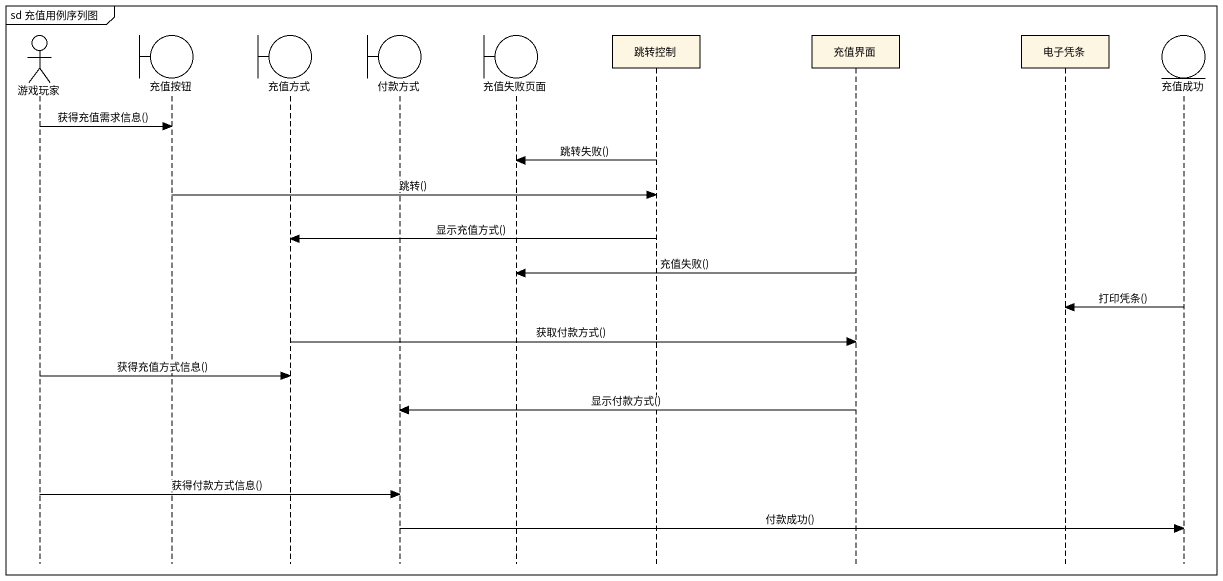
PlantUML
@startuml
mainframe sd 充值用例序列图
hide footbox
actor 游戏玩家
boundary 充值按钮
boundary 充值方式
boundary 付款方式
boundary 充值失败页面
participant 跳转控制
participant 充值界面
participant 电子凭条
entity 充值成功

游戏玩家 -> 充值按钮 : 获得充值需求信息()
跳转控制 -> 充值失败页面 : 跳转失败()
充值按钮 -> 跳转控制 : 跳转()
跳转控制 -> 充值方式 : 显示充值方式()
充值界面 -> 充值失败页面 : 充值失败()
充值成功 -> 电子凭条 : 打印凭条()
充值方式 -> 充值界面 : 获取付款方式()
游戏玩家 -> 充值方式 : 获得充值方式信息()
充值界面 -> 付款方式 : 显示付款方式()
游戏玩家 -> 付款方式 : 获得付款方式信息()
付款方式 -> 充值成功 : 付款成功()
@enduml
